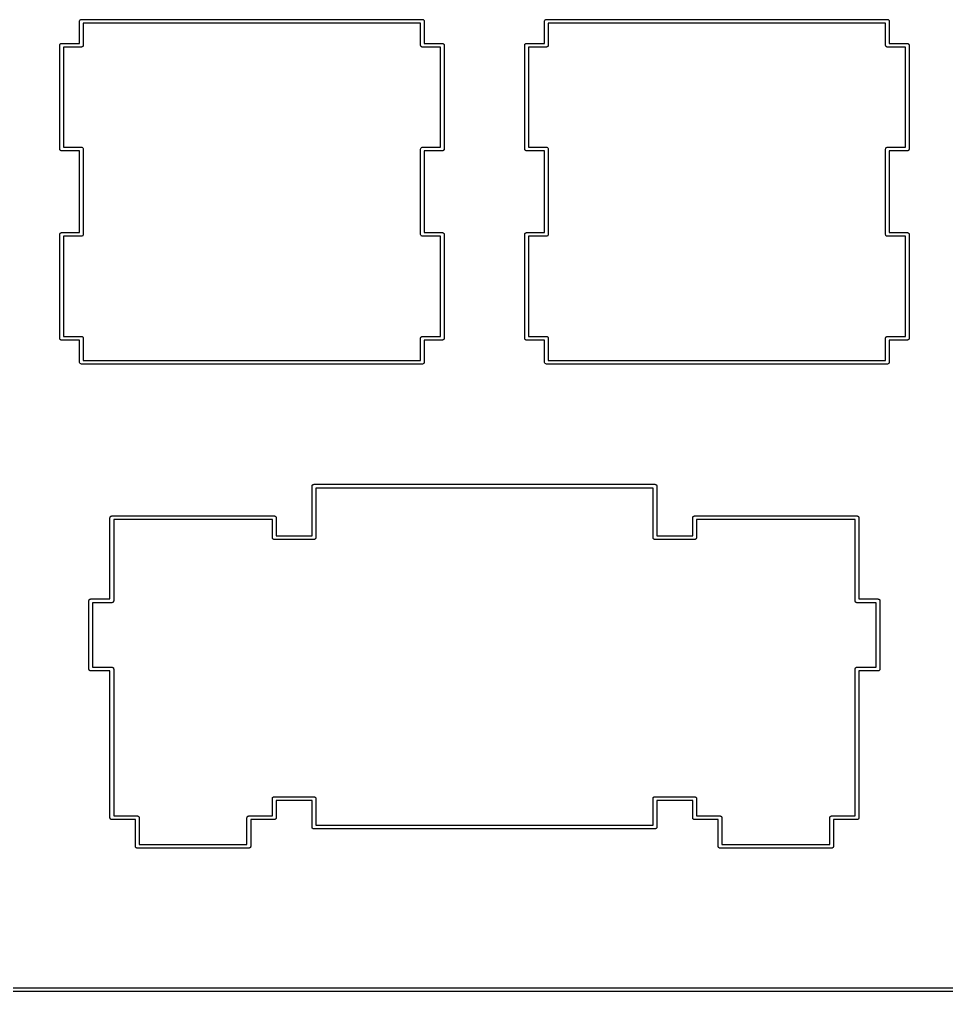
# Model space of a CAD drawing. Extents: x 12 to 286, y -147 to -61.
# Drawn here: x 144.26 to 182.24, y -147.07 to -107.24 of the extents above; entities that cross this region are included whole.
import ezdxf

# ---------------------------------------------------------------- set-up
doc = ezdxf.new("R2010")
doc.units = 0
doc.header["$MEASUREMENT"] = 0
doc.layers.add('BLACK', color=7, linetype='CONTINUOUS')

msp = doc.modelspace()

# ---------------------------------------------------------------- linework, layer by layer
at = {"layer": 'Black'}
for p, q in [((146.721, -107.302), (146.73, -107.277)), ((146.721, -107.328), (146.721, -107.302)), ((146.721, -108.22), (146.721, -107.328)), ((146.721, -107.328), (146.721, -107.328)), ((146.73, -107.277), (146.747, -107.257)), ((146.747, -107.257), (146.77, -107.243)), ((146.77, -107.243), (146.796, -107.239)), ((146.796, -107.239), (160.766, -107.239)), ((146.871, -107.391), (146.871, -108.295)), ((160.691, -107.391), (146.871, -107.391)), ((160.691, -108.295), (160.691, -107.391)), ((160.766, -107.239), (160.792, -107.243)), ((160.792, -107.243), (160.815, -107.257)), ((160.815, -107.257), (160.832, -107.277)), ((160.832, -107.277), (160.841, -107.302)), ((160.841, -107.302), (160.841, -107.328)), ((160.841, -107.328), (160.841, -107.328)), ((160.841, -107.328), (160.841, -108.22)), ((165.771, -107.302), (165.78, -107.277)), ((165.771, -107.328), (165.771, -107.302)), ((165.771, -108.22), (165.771, -107.328)), ((165.771, -107.328), (165.771, -107.328)), ((165.78, -107.277), (165.797, -107.257)), ((165.797, -107.257), (165.82, -107.243)), ((165.82, -107.243), (165.846, -107.239)), ((165.846, -107.239), (179.816, -107.239)), ((165.921, -107.391), (165.921, -108.295)), ((179.741, -107.391), (165.921, -107.391)), ((179.741, -108.295), (179.741, -107.391)), ((179.816, -107.239), (179.842, -107.243)), ((179.842, -107.243), (179.865, -107.257)), ((179.865, -107.257), (179.882, -107.277)), ((179.882, -107.277), (179.891, -107.302)), ((179.891, -107.302), (179.891, -107.328)), ((179.891, -107.328), (179.891, -107.328)), ((179.891, -107.328), (179.891, -108.22)), ((145.908, -108.295), (145.91, -108.289)), ((145.908, -112.55), (145.908, -108.295)), ((145.91, -108.282), (145.912, -108.276)), ((145.91, -108.289), (145.91, -108.282)), ((145.912, -108.276), (145.913, -108.27)), ((145.913, -108.27), (145.916, -108.264)), ((145.916, -108.264), (145.918, -108.258)), ((145.918, -108.258), (145.923, -108.253)), ((145.923, -108.253), (145.926, -108.247)), ((145.926, -108.247), (145.931, -108.243)), ((145.931, -108.243), (145.935, -108.238)), ((145.935, -108.238), (145.941, -108.235)), ((145.941, -108.235), (145.946, -108.23)), ((145.946, -108.23), (145.952, -108.228)), ((145.952, -108.228), (145.958, -108.225)), ((145.958, -108.225), (145.964, -108.224)), ((145.964, -108.224), (145.97, -108.222)), ((145.97, -108.222), (145.977, -108.222)), ((145.977, -108.222), (145.983, -108.22)), ((145.983, -108.22), (146.721, -108.22)), ((146.844, -108.353), (146.839, -108.356)), ((146.849, -108.348), (146.844, -108.353)), ((146.854, -108.344), (146.849, -108.348)), ((146.857, -108.338), (146.854, -108.344)), ((146.861, -108.333), (146.857, -108.338)), ((146.863, -108.327), (146.861, -108.333)), ((146.867, -108.321), (146.863, -108.327)), ((146.868, -108.315), (146.867, -108.321)), ((146.87, -108.308), (146.868, -108.315)), ((146.871, -108.295), (146.87, -108.302)), ((146.87, -108.302), (146.87, -108.308)), ((160.692, -108.302), (160.691, -108.295)), ((160.692, -108.308), (160.692, -108.302)), ((160.695, -108.315), (160.692, -108.308)), ((160.696, -108.321), (160.695, -108.315)), ((160.699, -108.327), (160.696, -108.321)), ((160.701, -108.333), (160.699, -108.327)), ((160.706, -108.338), (160.701, -108.333)), ((160.709, -108.344), (160.706, -108.338)), ((160.714, -108.348), (160.709, -108.344)), ((160.718, -108.353), (160.714, -108.348)), ((160.724, -108.356), (160.718, -108.353)), ((160.841, -108.22), (161.579, -108.22)), ((161.579, -108.22), (161.586, -108.222)), ((161.586, -108.222), (161.592, -108.222)), ((161.592, -108.222), (161.598, -108.224)), ((161.598, -108.224), (161.605, -108.225)), ((161.605, -108.225), (161.61, -108.228)), ((161.61, -108.228), (161.617, -108.23)), ((161.617, -108.23), (161.622, -108.235)), ((161.622, -108.235), (161.627, -108.238)), ((161.627, -108.238), (161.631, -108.243)), ((161.631, -108.243), (161.637, -108.247)), ((161.637, -108.247), (161.64, -108.253)), ((161.64, -108.253), (161.644, -108.258)), ((161.644, -108.258), (161.646, -108.264)), ((161.646, -108.264), (161.65, -108.27)), ((161.65, -108.27), (161.651, -108.276)), ((161.651, -108.276), (161.653, -108.282)), ((161.653, -108.282), (161.653, -108.289)), ((161.653, -108.289), (161.654, -108.295)), ((161.654, -108.295), (161.654, -112.55)), ((164.958, -108.295), (164.96, -108.289)), ((164.958, -112.55), (164.958, -108.295)), ((164.96, -108.282), (164.962, -108.276)), ((164.96, -108.289), (164.96, -108.282)), ((164.962, -108.276), (164.963, -108.27)), ((164.963, -108.27), (164.966, -108.264)), ((164.966, -108.264), (164.968, -108.258)), ((164.968, -108.258), (164.973, -108.253)), ((164.973, -108.253), (164.976, -108.247)), ((164.976, -108.247), (164.981, -108.243)), ((164.981, -108.243), (164.985, -108.238)), ((164.985, -108.238), (164.991, -108.235)), ((164.991, -108.235), (164.996, -108.23)), ((164.996, -108.23), (165.002, -108.228)), ((165.002, -108.228), (165.008, -108.225)), ((165.008, -108.225), (165.014, -108.224)), ((165.014, -108.224), (165.02, -108.222)), ((165.02, -108.222), (165.027, -108.222)), ((165.027, -108.222), (165.033, -108.22)), ((165.033, -108.22), (165.771, -108.22)), ((165.894, -108.353), (165.889, -108.356)), ((165.899, -108.348), (165.894, -108.353)), ((165.904, -108.344), (165.899, -108.348)), ((165.907, -108.338), (165.904, -108.344)), ((165.911, -108.333), (165.907, -108.338)), ((165.913, -108.327), (165.911, -108.333)), ((165.917, -108.321), (165.913, -108.327)), ((165.918, -108.315), (165.917, -108.321)), ((165.92, -108.308), (165.918, -108.315)), ((165.921, -108.295), (165.92, -108.302)), ((165.92, -108.302), (165.92, -108.308)), ((179.742, -108.302), (179.741, -108.295)), ((179.742, -108.308), (179.742, -108.302)), ((179.745, -108.315), (179.742, -108.308)), ((179.746, -108.321), (179.745, -108.315)), ((179.749, -108.327), (179.746, -108.321)), ((179.751, -108.333), (179.749, -108.327)), ((179.756, -108.338), (179.751, -108.333)), ((179.759, -108.344), (179.756, -108.338)), ((179.764, -108.348), (179.759, -108.344)), ((179.768, -108.353), (179.764, -108.348)), ((179.774, -108.356), (179.768, -108.353)), ((179.891, -108.22), (180.629, -108.22)), ((180.629, -108.22), (180.636, -108.222)), ((180.636, -108.222), (180.642, -108.222)), ((180.642, -108.222), (180.648, -108.224)), ((180.648, -108.224), (180.655, -108.225)), ((180.655, -108.225), (180.66, -108.228)), ((180.66, -108.228), (180.667, -108.23)), ((180.667, -108.23), (180.672, -108.235)), ((180.672, -108.235), (180.677, -108.238)), ((180.677, -108.238), (180.681, -108.243)), ((180.681, -108.243), (180.687, -108.247)), ((180.687, -108.247), (180.69, -108.253)), ((180.69, -108.253), (180.694, -108.258)), ((180.694, -108.258), (180.696, -108.264)), ((180.696, -108.264), (180.7, -108.27)), ((180.7, -108.27), (180.701, -108.276)), ((180.701, -108.276), (180.703, -108.282)), ((180.703, -108.282), (180.703, -108.289)), ((180.703, -108.289), (180.704, -108.295)), ((180.704, -108.295), (180.704, -112.55)), ((146.796, -108.37), (146.058, -108.37)), ((146.058, -108.37), (146.058, -112.475)), ((146.803, -108.369), (146.796, -108.37)), ((146.809, -108.369), (146.803, -108.369)), ((146.815, -108.367), (146.809, -108.369)), ((146.822, -108.366), (146.815, -108.367)), ((146.828, -108.363), (146.822, -108.366)), ((146.834, -108.36), (146.828, -108.363)), ((146.839, -108.356), (146.834, -108.36)), ((160.729, -108.36), (160.724, -108.356)), ((160.735, -108.363), (160.729, -108.36)), ((160.741, -108.366), (160.735, -108.363)), ((160.747, -108.367), (160.741, -108.366)), ((160.753, -108.369), (160.747, -108.367)), ((160.76, -108.369), (160.753, -108.369)), ((160.766, -108.37), (160.76, -108.369)), ((161.504, -108.37), (160.766, -108.37)), ((161.504, -112.475), (161.504, -108.37)), ((165.846, -108.37), (165.108, -108.37)), ((165.108, -108.37), (165.108, -112.475)), ((165.853, -108.369), (165.846, -108.37)), ((165.859, -108.369), (165.853, -108.369)), ((165.865, -108.367), (165.859, -108.369)), ((165.872, -108.366), (165.865, -108.367)), ((165.878, -108.363), (165.872, -108.366)), ((165.884, -108.36), (165.878, -108.363)), ((165.889, -108.356), (165.884, -108.36)), ((179.779, -108.36), (179.774, -108.356)), ((179.785, -108.363), (179.779, -108.36)), ((179.791, -108.366), (179.785, -108.363)), ((179.797, -108.367), (179.791, -108.366)), ((179.803, -108.369), (179.797, -108.367)), ((179.81, -108.369), (179.803, -108.369)), ((179.816, -108.37), (179.81, -108.369)), ((180.554, -108.37), (179.816, -108.37)), ((180.554, -112.475), (180.554, -108.37)), ((145.91, -112.556), (145.908, -112.55)), ((145.91, -112.563), (145.91, -112.556)), ((145.912, -112.569), (145.91, -112.563)), ((145.913, -112.576), (145.912, -112.569)), ((145.916, -112.581), (145.913, -112.576)), ((145.918, -112.587), (145.916, -112.581)), ((145.923, -112.592), (145.918, -112.587)), ((145.926, -112.598), (145.923, -112.592)), ((145.931, -112.602), (145.926, -112.598)), ((145.935, -112.607), (145.931, -112.602)), ((145.941, -112.611), (145.935, -112.607)), ((145.946, -112.615), (145.941, -112.611)), ((145.952, -112.617), (145.946, -112.615)), ((145.958, -112.62), (145.952, -112.617)), ((145.964, -112.622), (145.958, -112.62)), ((145.97, -112.624), (145.964, -112.622)), ((145.977, -112.624), (145.97, -112.624)), ((145.983, -112.625), (145.977, -112.624)), ((146.72, -112.625), (145.983, -112.625)), ((146.058, -112.475), (146.783, -112.475)), ((146.72, -115.975), (146.72, -112.625)), ((146.783, -112.475), (146.783, -112.475)), ((146.783, -112.475), (146.809, -112.475)), ((146.809, -112.475), (146.834, -112.484)), ((146.834, -112.484), (146.855, -112.501)), ((146.855, -112.501), (146.868, -112.524)), ((146.868, -112.524), (146.872, -112.55)), ((146.872, -112.55), (146.872, -116.05)), ((160.69, -112.55), (160.695, -112.524)), ((160.69, -116.05), (160.69, -112.55)), ((160.695, -112.524), (160.708, -112.501)), ((160.708, -112.501), (160.728, -112.484)), ((160.728, -112.484), (160.753, -112.475)), ((160.753, -112.475), (160.779, -112.475)), ((160.779, -112.475), (160.78, -112.475)), ((160.78, -112.475), (161.504, -112.475)), ((161.579, -112.625), (160.842, -112.625)), ((160.842, -112.625), (160.842, -115.975)), ((161.586, -112.624), (161.579, -112.625)), ((161.592, -112.624), (161.586, -112.624)), ((161.598, -112.622), (161.592, -112.624)), ((161.605, -112.62), (161.598, -112.622)), ((161.61, -112.617), (161.605, -112.62)), ((161.617, -112.615), (161.61, -112.617)), ((161.622, -112.611), (161.617, -112.615)), ((161.627, -112.607), (161.622, -112.611)), ((161.631, -112.602), (161.627, -112.607)), ((161.637, -112.598), (161.631, -112.602)), ((161.64, -112.592), (161.637, -112.598)), ((161.644, -112.587), (161.64, -112.592)), ((161.646, -112.581), (161.644, -112.587)), ((161.65, -112.576), (161.646, -112.581)), ((161.651, -112.569), (161.65, -112.576)), ((161.653, -112.563), (161.651, -112.569)), ((161.654, -112.55), (161.653, -112.556)), ((161.653, -112.556), (161.653, -112.563)), ((164.96, -112.556), (164.958, -112.55)), ((164.96, -112.563), (164.96, -112.556)), ((164.962, -112.569), (164.96, -112.563)), ((164.963, -112.576), (164.962, -112.569)), ((164.966, -112.581), (164.963, -112.576)), ((164.968, -112.587), (164.966, -112.581)), ((164.973, -112.592), (164.968, -112.587)), ((164.976, -112.598), (164.973, -112.592)), ((164.981, -112.602), (164.976, -112.598)), ((164.985, -112.607), (164.981, -112.602)), ((164.991, -112.611), (164.985, -112.607)), ((164.996, -112.615), (164.991, -112.611)), ((165.002, -112.617), (164.996, -112.615)), ((165.008, -112.62), (165.002, -112.617)), ((165.014, -112.622), (165.008, -112.62)), ((165.02, -112.624), (165.014, -112.622)), ((165.027, -112.624), (165.02, -112.624)), ((165.033, -112.625), (165.027, -112.624)), ((165.77, -112.625), (165.033, -112.625)), ((165.108, -112.475), (165.833, -112.475)), ((165.77, -115.975), (165.77, -112.625)), ((165.833, -112.475), (165.833, -112.475)), ((165.833, -112.475), (165.859, -112.475)), ((165.859, -112.475), (165.884, -112.484)), ((165.884, -112.484), (165.905, -112.501)), ((165.905, -112.501), (165.918, -112.524)), ((165.918, -112.524), (165.922, -112.55)), ((165.922, -112.55), (165.922, -116.05)), ((179.74, -112.55), (179.745, -112.524)), ((179.74, -116.05), (179.74, -112.55)), ((179.745, -112.524), (179.758, -112.501)), ((179.758, -112.501), (179.778, -112.484)), ((179.778, -112.484), (179.803, -112.475)), ((179.803, -112.475), (179.829, -112.475)), ((179.829, -112.475), (179.83, -112.475)), ((179.83, -112.475), (180.554, -112.475)), ((180.629, -112.625), (179.892, -112.625)), ((179.892, -112.625), (179.892, -115.975)), ((180.636, -112.624), (180.629, -112.625)), ((180.642, -112.624), (180.636, -112.624)), ((180.648, -112.622), (180.642, -112.624)), ((180.655, -112.62), (180.648, -112.622)), ((180.66, -112.617), (180.655, -112.62)), ((180.667, -112.615), (180.66, -112.617)), ((180.672, -112.611), (180.667, -112.615)), ((180.677, -112.607), (180.672, -112.611)), ((180.681, -112.602), (180.677, -112.607)), ((180.687, -112.598), (180.681, -112.602)), ((180.69, -112.592), (180.687, -112.598)), ((180.694, -112.587), (180.69, -112.592)), ((180.696, -112.581), (180.694, -112.587)), ((180.7, -112.576), (180.696, -112.581)), ((180.701, -112.569), (180.7, -112.576)), ((180.703, -112.563), (180.701, -112.569)), ((180.704, -112.55), (180.703, -112.556)), ((180.703, -112.556), (180.703, -112.563)), ((145.908, -116.05), (145.91, -116.044)), ((145.908, -120.305), (145.908, -116.05)), ((145.91, -116.037), (145.912, -116.031)), ((145.91, -116.044), (145.91, -116.037)), ((145.912, -116.031), (145.913, -116.024)), ((145.913, -116.024), (145.916, -116.019)), ((145.916, -116.019), (145.918, -116.013)), ((145.918, -116.013), (145.923, -116.008)), ((145.923, -116.008), (145.926, -116.002)), ((145.926, -116.002), (145.931, -115.998)), ((145.931, -115.998), (145.935, -115.993)), ((145.935, -115.993), (145.941, -115.989)), ((145.941, -115.989), (145.946, -115.985)), ((145.946, -115.985), (145.952, -115.983)), ((145.952, -115.983), (145.958, -115.98)), ((145.958, -115.98), (145.964, -115.978)), ((145.964, -115.978), (145.97, -115.976)), ((145.97, -115.976), (145.977, -115.976)), ((145.977, -115.976), (145.983, -115.975)), ((145.983, -115.975), (146.72, -115.975)), ((146.783, -116.125), (146.058, -116.125)), ((146.058, -116.125), (146.058, -120.23)), ((146.809, -116.125), (146.783, -116.125)), ((146.783, -116.125), (146.783, -116.125)), ((146.834, -116.116), (146.809, -116.125)), ((146.855, -116.099), (146.834, -116.116)), ((146.868, -116.076), (146.855, -116.099)), ((146.872, -116.05), (146.868, -116.076)), ((160.695, -116.076), (160.69, -116.05)), ((160.708, -116.099), (160.695, -116.076)), ((160.728, -116.116), (160.708, -116.099)), ((160.753, -116.125), (160.728, -116.116)), ((160.779, -116.125), (160.753, -116.125)), ((160.78, -116.125), (160.779, -116.125)), ((161.504, -116.125), (160.78, -116.125)), ((160.842, -115.975), (161.579, -115.975)), ((161.504, -120.23), (161.504, -116.125)), ((161.579, -115.975), (161.586, -115.976)), ((161.586, -115.976), (161.592, -115.976)), ((161.592, -115.976), (161.598, -115.978)), ((161.598, -115.978), (161.605, -115.98)), ((161.605, -115.98), (161.61, -115.983)), ((161.61, -115.983), (161.617, -115.985)), ((161.617, -115.985), (161.622, -115.989)), ((161.622, -115.989), (161.627, -115.993)), ((161.627, -115.993), (161.631, -115.998)), ((161.631, -115.998), (161.637, -116.002)), ((161.637, -116.002), (161.64, -116.008)), ((161.64, -116.008), (161.644, -116.013)), ((161.644, -116.013), (161.646, -116.019)), ((161.646, -116.019), (161.65, -116.024)), ((161.65, -116.024), (161.651, -116.031)), ((161.651, -116.031), (161.653, -116.037)), ((161.653, -116.037), (161.653, -116.044)), ((161.653, -116.044), (161.654, -116.05)), ((161.654, -116.05), (161.654, -120.305)), ((164.958, -116.05), (164.96, -116.044)), ((164.958, -120.305), (164.958, -116.05)), ((164.96, -116.037), (164.962, -116.031)), ((164.96, -116.044), (164.96, -116.037)), ((164.962, -116.031), (164.963, -116.024)), ((164.963, -116.024), (164.966, -116.019)), ((164.966, -116.019), (164.968, -116.013)), ((164.968, -116.013), (164.973, -116.008)), ((164.973, -116.008), (164.976, -116.002)), ((164.976, -116.002), (164.981, -115.998)), ((164.981, -115.998), (164.985, -115.993)), ((164.985, -115.993), (164.991, -115.989)), ((164.991, -115.989), (164.996, -115.985)), ((164.996, -115.985), (165.002, -115.983)), ((165.002, -115.983), (165.008, -115.98)), ((165.008, -115.98), (165.014, -115.978)), ((165.014, -115.978), (165.02, -115.976)), ((165.02, -115.976), (165.027, -115.976)), ((165.027, -115.976), (165.033, -115.975)), ((165.033, -115.975), (165.77, -115.975)), ((165.833, -116.125), (165.108, -116.125)), ((165.108, -116.125), (165.108, -120.23)), ((165.859, -116.125), (165.833, -116.125)), ((165.833, -116.125), (165.833, -116.125)), ((165.884, -116.116), (165.859, -116.125)), ((165.905, -116.099), (165.884, -116.116)), ((165.918, -116.076), (165.905, -116.099)), ((165.922, -116.05), (165.918, -116.076)), ((179.745, -116.076), (179.74, -116.05)), ((179.758, -116.099), (179.745, -116.076)), ((179.778, -116.116), (179.758, -116.099)), ((179.803, -116.125), (179.778, -116.116)), ((179.829, -116.125), (179.803, -116.125)), ((179.83, -116.125), (179.829, -116.125)), ((180.554, -116.125), (179.83, -116.125)), ((179.892, -115.975), (180.629, -115.975)), ((180.554, -120.23), (180.554, -116.125)), ((180.629, -115.975), (180.636, -115.976)), ((180.636, -115.976), (180.642, -115.976)), ((180.642, -115.976), (180.648, -115.978)), ((180.648, -115.978), (180.655, -115.98)), ((180.655, -115.98), (180.66, -115.983)), ((180.66, -115.983), (180.667, -115.985)), ((180.667, -115.985), (180.672, -115.989)), ((180.672, -115.989), (180.677, -115.993)), ((180.677, -115.993), (180.681, -115.998)), ((180.681, -115.998), (180.687, -116.002)), ((180.687, -116.002), (180.69, -116.008)), ((180.69, -116.008), (180.694, -116.013)), ((180.694, -116.013), (180.696, -116.019)), ((180.696, -116.019), (180.7, -116.024)), ((180.7, -116.024), (180.701, -116.031)), ((180.701, -116.031), (180.703, -116.037)), ((180.703, -116.037), (180.703, -116.044)), ((180.703, -116.044), (180.704, -116.05)), ((180.704, -116.05), (180.704, -120.305)), ((146.058, -120.23), (146.796, -120.23)), ((146.796, -120.23), (146.803, -120.231)), ((146.803, -120.231), (146.809, -120.231)), ((146.809, -120.231), (146.815, -120.233)), ((146.815, -120.233), (146.822, -120.234)), ((146.822, -120.234), (146.828, -120.237)), ((146.828, -120.237), (146.834, -120.24)), ((146.834, -120.24), (146.839, -120.244)), ((146.839, -120.244), (146.844, -120.247)), ((146.844, -120.247), (146.849, -120.252)), ((146.849, -120.252), (146.854, -120.256)), ((146.854, -120.256), (146.857, -120.262)), ((146.857, -120.262), (146.861, -120.267)), ((146.861, -120.267), (146.863, -120.273)), ((146.863, -120.273), (146.867, -120.279)), ((146.867, -120.279), (146.868, -120.285)), ((146.868, -120.285), (146.87, -120.292)), ((146.87, -120.292), (146.87, -120.298)), ((146.87, -120.298), (146.871, -120.305)), ((160.691, -120.305), (160.692, -120.298)), ((160.692, -120.292), (160.695, -120.285)), ((160.692, -120.298), (160.692, -120.292)), ((160.695, -120.285), (160.696, -120.279)), ((160.696, -120.279), (160.699, -120.273)), ((160.699, -120.273), (160.701, -120.267)), ((160.701, -120.267), (160.706, -120.262)), ((160.706, -120.262), (160.709, -120.256)), ((160.709, -120.256), (160.714, -120.252)), ((160.714, -120.252), (160.718, -120.247)), ((160.718, -120.247), (160.724, -120.244)), ((160.724, -120.244), (160.729, -120.24)), ((160.729, -120.24), (160.735, -120.237)), ((160.735, -120.237), (160.741, -120.234)), ((160.741, -120.234), (160.747, -120.233)), ((160.747, -120.233), (160.753, -120.231)), ((160.753, -120.231), (160.76, -120.231)), ((160.76, -120.231), (160.766, -120.23)), ((160.766, -120.23), (161.504, -120.23)), ((165.108, -120.23), (165.846, -120.23)), ((165.846, -120.23), (165.853, -120.231)), ((165.853, -120.231), (165.859, -120.231)), ((165.859, -120.231), (165.865, -120.233)), ((165.865, -120.233), (165.872, -120.234)), ((165.872, -120.234), (165.878, -120.237)), ((165.878, -120.237), (165.884, -120.24)), ((165.884, -120.24), (165.889, -120.244)), ((165.889, -120.244), (165.894, -120.247)), ((165.894, -120.247), (165.899, -120.252)), ((165.899, -120.252), (165.904, -120.256)), ((165.904, -120.256), (165.907, -120.262)), ((165.907, -120.262), (165.911, -120.267)), ((165.911, -120.267), (165.913, -120.273)), ((165.913, -120.273), (165.917, -120.279)), ((165.917, -120.279), (165.918, -120.285)), ((165.918, -120.285), (165.92, -120.292)), ((165.92, -120.292), (165.92, -120.298)), ((165.92, -120.298), (165.921, -120.305)), ((179.741, -120.305), (179.742, -120.298)), ((179.742, -120.292), (179.745, -120.285)), ((179.742, -120.298), (179.742, -120.292)), ((179.745, -120.285), (179.746, -120.279)), ((179.746, -120.279), (179.749, -120.273)), ((179.749, -120.273), (179.751, -120.267)), ((179.751, -120.267), (179.756, -120.262)), ((179.756, -120.262), (179.759, -120.256)), ((179.759, -120.256), (179.764, -120.252)), ((179.764, -120.252), (179.768, -120.247)), ((179.768, -120.247), (179.774, -120.244)), ((179.774, -120.244), (179.779, -120.24)), ((179.779, -120.24), (179.785, -120.237)), ((179.785, -120.237), (179.791, -120.234)), ((179.791, -120.234), (179.797, -120.233)), ((179.797, -120.233), (179.803, -120.231)), ((179.803, -120.231), (179.81, -120.231)), ((179.81, -120.231), (179.816, -120.23)), ((179.816, -120.23), (180.554, -120.23)), ((145.91, -120.311), (145.908, -120.305)), ((145.91, -120.318), (145.91, -120.311)), ((145.912, -120.324), (145.91, -120.318)), ((145.913, -120.33), (145.912, -120.324)), ((145.916, -120.336), (145.913, -120.33)), ((145.918, -120.342), (145.916, -120.336)), ((145.923, -120.347), (145.918, -120.342)), ((145.926, -120.353), (145.923, -120.347)), ((145.931, -120.357), (145.926, -120.353)), ((145.935, -120.362), (145.931, -120.357)), ((145.941, -120.365), (145.935, -120.362)), ((145.946, -120.37), (145.941, -120.365)), ((145.952, -120.372), (145.946, -120.37)), ((145.958, -120.375), (145.952, -120.372)), ((145.964, -120.376), (145.958, -120.375)), ((145.97, -120.378), (145.964, -120.376)), ((145.977, -120.378), (145.97, -120.378)), ((145.983, -120.38), (145.977, -120.378)), ((146.721, -120.38), (145.983, -120.38)), ((146.721, -121.272), (146.721, -120.38)), ((146.871, -120.305), (146.871, -121.209)), ((160.691, -121.209), (160.691, -120.305)), ((161.579, -120.38), (160.841, -120.38)), ((160.841, -120.38), (160.841, -121.272)), ((161.586, -120.378), (161.579, -120.38)), ((161.592, -120.378), (161.586, -120.378)), ((161.598, -120.376), (161.592, -120.378)), ((161.605, -120.375), (161.598, -120.376)), ((161.61, -120.372), (161.605, -120.375)), ((161.617, -120.37), (161.61, -120.372)), ((161.622, -120.365), (161.617, -120.37)), ((161.627, -120.362), (161.622, -120.365)), ((161.631, -120.357), (161.627, -120.362)), ((161.637, -120.353), (161.631, -120.357)), ((161.64, -120.347), (161.637, -120.353)), ((161.644, -120.342), (161.64, -120.347)), ((161.646, -120.336), (161.644, -120.342)), ((161.65, -120.33), (161.646, -120.336)), ((161.651, -120.324), (161.65, -120.33)), ((161.653, -120.318), (161.651, -120.324)), ((161.654, -120.305), (161.653, -120.311)), ((161.653, -120.311), (161.653, -120.318)), ((164.96, -120.311), (164.958, -120.305)), ((164.96, -120.318), (164.96, -120.311)), ((164.962, -120.324), (164.96, -120.318)), ((164.963, -120.33), (164.962, -120.324)), ((164.966, -120.336), (164.963, -120.33)), ((164.968, -120.342), (164.966, -120.336)), ((164.973, -120.347), (164.968, -120.342)), ((164.976, -120.353), (164.973, -120.347)), ((164.981, -120.357), (164.976, -120.353)), ((164.985, -120.362), (164.981, -120.357)), ((164.991, -120.365), (164.985, -120.362)), ((164.996, -120.37), (164.991, -120.365)), ((165.002, -120.372), (164.996, -120.37)), ((165.008, -120.375), (165.002, -120.372)), ((165.014, -120.376), (165.008, -120.375)), ((165.02, -120.378), (165.014, -120.376)), ((165.027, -120.378), (165.02, -120.378)), ((165.033, -120.38), (165.027, -120.378)), ((165.771, -120.38), (165.033, -120.38)), ((165.771, -121.272), (165.771, -120.38)), ((165.921, -120.305), (165.921, -121.209)), ((179.741, -121.209), (179.741, -120.305)), ((180.629, -120.38), (179.891, -120.38)), ((179.891, -120.38), (179.891, -121.272)), ((180.636, -120.378), (180.629, -120.38)), ((180.642, -120.378), (180.636, -120.378)), ((180.648, -120.376), (180.642, -120.378)), ((180.655, -120.375), (180.648, -120.376)), ((180.66, -120.372), (180.655, -120.375)), ((180.667, -120.37), (180.66, -120.372)), ((180.672, -120.365), (180.667, -120.37)), ((180.677, -120.362), (180.672, -120.365)), ((180.681, -120.357), (180.677, -120.362)), ((180.687, -120.353), (180.681, -120.357)), ((180.69, -120.347), (180.687, -120.353)), ((180.694, -120.342), (180.69, -120.347)), ((180.696, -120.336), (180.694, -120.342)), ((180.7, -120.33), (180.696, -120.336)), ((180.701, -120.324), (180.7, -120.33)), ((180.703, -120.318), (180.701, -120.324)), ((180.704, -120.305), (180.703, -120.311)), ((180.703, -120.311), (180.703, -120.318)), ((146.721, -121.298), (146.721, -121.272)), ((146.721, -121.272), (146.721, -121.272)), ((146.73, -121.323), (146.721, -121.298)), ((146.747, -121.343), (146.73, -121.323)), ((146.77, -121.357), (146.747, -121.343)), ((146.796, -121.361), (146.77, -121.357)), ((160.766, -121.361), (146.796, -121.361)), ((146.871, -121.209), (160.691, -121.209)), ((160.792, -121.357), (160.766, -121.361)), ((160.815, -121.343), (160.792, -121.357)), ((160.832, -121.323), (160.815, -121.343)), ((160.841, -121.298), (160.832, -121.323)), ((160.841, -121.272), (160.841, -121.272)), ((160.841, -121.272), (160.841, -121.298)), ((165.771, -121.298), (165.771, -121.272)), ((165.771, -121.272), (165.771, -121.272)), ((165.78, -121.323), (165.771, -121.298)), ((165.797, -121.343), (165.78, -121.323)), ((165.82, -121.357), (165.797, -121.343)), ((165.846, -121.361), (165.82, -121.357)), ((179.816, -121.361), (165.846, -121.361)), ((165.921, -121.209), (179.741, -121.209)), ((179.842, -121.357), (179.816, -121.361)), ((179.865, -121.343), (179.842, -121.357)), ((179.882, -121.323), (179.865, -121.343)), ((179.891, -121.298), (179.882, -121.323)), ((179.891, -121.272), (179.891, -121.272)), ((179.891, -121.272), (179.891, -121.298)), ((156.245, -126.365), (156.246, -126.358)), ((156.245, -128.397), (156.245, -126.365)), ((156.246, -126.352), (156.248, -126.346)), ((156.246, -126.358), (156.246, -126.352)), ((156.248, -126.346), (156.25, -126.339)), ((156.25, -126.339), (156.253, -126.333)), ((156.253, -126.333), (156.255, -126.327)), ((156.255, -126.327), (156.26, -126.322)), ((156.26, -126.322), (156.263, -126.316)), ((156.263, -126.316), (156.268, -126.312)), ((156.268, -126.312), (156.272, -126.307)), ((156.272, -126.307), (156.278, -126.303)), ((156.278, -126.303), (156.283, -126.299)), ((156.283, -126.299), (156.289, -126.297)), ((156.289, -126.297), (156.295, -126.293)), ((156.295, -126.293), (156.302, -126.292)), ((156.302, -126.292), (156.308, -126.29)), ((156.308, -126.29), (156.315, -126.29)), ((156.315, -126.29), (156.321, -126.289)), ((156.321, -126.289), (170.291, -126.289)), ((156.397, -126.441), (156.397, -128.473)), ((170.215, -126.441), (156.397, -126.441)), ((170.215, -128.473), (170.215, -126.441)), ((170.291, -126.289), (170.298, -126.29)), ((170.298, -126.29), (170.304, -126.29)), ((170.304, -126.29), (170.311, -126.292)), ((170.311, -126.292), (170.317, -126.293)), ((170.317, -126.293), (170.323, -126.297)), ((170.323, -126.297), (170.329, -126.299)), ((170.329, -126.299), (170.334, -126.303)), ((170.334, -126.303), (170.34, -126.307)), ((170.34, -126.307), (170.345, -126.312)), ((170.345, -126.312), (170.35, -126.316)), ((170.35, -126.316), (170.353, -126.322)), ((170.353, -126.322), (170.357, -126.327)), ((170.357, -126.327), (170.36, -126.333)), ((170.36, -126.333), (170.363, -126.339)), ((170.363, -126.339), (170.364, -126.346)), ((170.364, -126.346), (170.366, -126.352)), ((170.366, -126.352), (170.366, -126.358)), ((170.366, -126.358), (170.367, -126.365)), ((170.367, -126.365), (170.367, -128.397)), ((147.965, -127.66), (147.966, -127.654)), ((147.965, -130.988), (147.965, -127.66)), ((147.966, -127.647), (147.968, -127.641)), ((147.966, -127.654), (147.966, -127.647)), ((147.968, -127.641), (147.969, -127.634)), ((147.969, -127.634), (147.973, -127.629)), ((147.973, -127.629), (147.975, -127.622)), ((147.975, -127.622), (147.979, -127.617)), ((147.979, -127.617), (147.982, -127.611)), ((147.982, -127.611), (147.988, -127.607)), ((147.988, -127.607), (147.992, -127.602)), ((147.992, -127.602), (147.998, -127.599)), ((147.998, -127.599), (148.003, -127.594)), ((148.003, -127.594), (148.009, -127.592)), ((148.009, -127.592), (148.015, -127.589)), ((148.015, -127.589), (148.021, -127.588)), ((148.021, -127.588), (148.028, -127.585)), ((148.028, -127.585), (148.034, -127.585)), ((148.034, -127.585), (148.041, -127.584)), ((148.041, -127.584), (154.696, -127.584)), ((154.619, -127.737), (148.117, -127.737)), ((148.117, -127.737), (148.117, -131.064)), ((154.619, -128.473), (154.619, -127.737)), ((154.696, -127.584), (154.702, -127.585)), ((154.702, -127.585), (154.709, -127.585)), ((154.709, -127.585), (154.715, -127.588)), ((154.715, -127.588), (154.722, -127.589)), ((154.722, -127.589), (154.727, -127.592)), ((154.727, -127.592), (154.734, -127.594)), ((154.734, -127.594), (154.739, -127.599)), ((154.739, -127.599), (154.745, -127.602)), ((154.745, -127.602), (154.749, -127.607)), ((154.749, -127.607), (154.754, -127.611)), ((154.754, -127.611), (154.757, -127.617)), ((154.757, -127.617), (154.762, -127.622)), ((154.762, -127.622), (154.764, -127.629)), ((154.764, -127.629), (154.767, -127.634)), ((154.767, -127.634), (154.768, -127.641)), ((154.768, -127.641), (154.771, -127.647)), ((154.771, -127.647), (154.771, -127.654)), ((154.771, -127.654), (154.772, -127.66)), ((154.772, -127.66), (154.772, -128.397)), ((171.841, -127.66), (171.842, -127.654)), ((171.841, -128.397), (171.841, -127.66)), ((171.842, -127.647), (171.844, -127.641)), ((171.842, -127.654), (171.842, -127.647)), ((171.844, -127.641), (171.845, -127.634)), ((171.845, -127.634), (171.849, -127.629)), ((171.849, -127.629), (171.851, -127.622)), ((171.851, -127.622), (171.855, -127.617)), ((171.855, -127.617), (171.858, -127.611)), ((171.858, -127.611), (171.864, -127.607)), ((171.864, -127.607), (171.868, -127.602)), ((171.868, -127.602), (171.874, -127.599)), ((171.874, -127.599), (171.879, -127.594)), ((171.879, -127.594), (171.885, -127.592)), ((171.885, -127.592), (171.891, -127.589)), ((171.891, -127.589), (171.897, -127.588)), ((171.897, -127.588), (171.904, -127.585)), ((171.904, -127.585), (171.91, -127.585)), ((171.91, -127.585), (171.917, -127.584)), ((171.917, -127.584), (178.572, -127.584)), ((178.495, -127.737), (171.993, -127.737)), ((171.993, -127.737), (171.993, -128.473)), ((178.495, -131.064), (178.495, -127.737)), ((178.572, -127.584), (178.578, -127.585)), ((178.578, -127.585), (178.585, -127.585)), ((178.585, -127.585), (178.591, -127.588)), ((178.591, -127.588), (178.598, -127.589)), ((178.598, -127.589), (178.603, -127.592)), ((178.603, -127.592), (178.61, -127.594)), ((178.61, -127.594), (178.615, -127.599)), ((178.615, -127.599), (178.621, -127.602)), ((178.621, -127.602), (178.625, -127.607)), ((178.625, -127.607), (178.63, -127.611)), ((178.63, -127.611), (178.633, -127.617)), ((178.633, -127.617), (178.638, -127.622)), ((178.638, -127.622), (178.64, -127.629)), ((178.64, -127.629), (178.643, -127.634)), ((178.643, -127.634), (178.644, -127.641)), ((178.644, -127.641), (178.647, -127.647)), ((178.647, -127.647), (178.647, -127.654)), ((178.647, -127.654), (178.648, -127.66)), ((178.648, -127.66), (178.648, -130.988)), ((154.621, -128.48), (154.619, -128.473)), ((154.621, -128.486), (154.621, -128.48)), ((154.623, -128.493), (154.621, -128.486)), ((154.624, -128.499), (154.623, -128.493)), ((154.627, -128.505), (154.624, -128.499)), ((154.63, -128.511), (154.627, -128.505)), ((154.634, -128.516), (154.63, -128.511)), ((154.637, -128.522), (154.634, -128.516)), ((154.642, -128.526), (154.637, -128.522)), ((154.647, -128.532), (154.642, -128.526)), ((154.652, -128.535), (154.647, -128.532)), ((154.658, -128.539), (154.652, -128.535)), ((154.664, -128.541), (154.658, -128.539)), ((154.67, -128.545), (154.664, -128.541)), ((154.676, -128.546), (154.67, -128.545)), ((154.682, -128.548), (154.676, -128.546)), ((154.689, -128.548), (154.682, -128.548)), ((154.696, -128.549), (154.689, -128.548)), ((156.321, -128.549), (154.696, -128.549)), ((154.772, -128.397), (156.245, -128.397)), ((156.328, -128.548), (156.321, -128.549)), ((156.334, -128.548), (156.328, -128.548)), ((156.341, -128.546), (156.334, -128.548)), ((156.347, -128.545), (156.341, -128.546)), ((156.353, -128.541), (156.347, -128.545)), ((156.359, -128.539), (156.353, -128.541)), ((156.364, -128.535), (156.359, -128.539)), ((156.37, -128.532), (156.364, -128.535)), ((156.375, -128.526), (156.37, -128.532)), ((156.38, -128.522), (156.375, -128.526)), ((156.383, -128.516), (156.38, -128.522)), ((156.387, -128.511), (156.383, -128.516)), ((156.39, -128.505), (156.387, -128.511)), ((156.393, -128.499), (156.39, -128.505)), ((156.394, -128.493), (156.393, -128.499)), ((156.396, -128.486), (156.394, -128.493)), ((156.397, -128.473), (156.396, -128.48)), ((156.396, -128.48), (156.396, -128.486)), ((170.216, -128.48), (170.215, -128.473)), ((170.216, -128.486), (170.216, -128.48)), ((170.218, -128.493), (170.216, -128.486)), ((170.22, -128.499), (170.218, -128.493)), ((170.223, -128.505), (170.22, -128.499)), ((170.225, -128.511), (170.223, -128.505)), ((170.23, -128.516), (170.225, -128.511)), ((170.233, -128.522), (170.23, -128.516)), ((170.238, -128.526), (170.233, -128.522)), ((170.242, -128.532), (170.238, -128.526)), ((170.248, -128.535), (170.242, -128.532)), ((170.253, -128.539), (170.248, -128.535)), ((170.259, -128.541), (170.253, -128.539)), ((170.265, -128.545), (170.259, -128.541)), ((170.272, -128.546), (170.265, -128.545)), ((170.278, -128.548), (170.272, -128.546)), ((170.285, -128.548), (170.278, -128.548)), ((170.291, -128.549), (170.285, -128.548)), ((171.917, -128.549), (170.291, -128.549)), ((170.367, -128.397), (171.841, -128.397)), ((171.923, -128.548), (171.917, -128.549)), ((171.93, -128.548), (171.923, -128.548)), ((171.936, -128.546), (171.93, -128.548)), ((171.943, -128.545), (171.936, -128.546)), ((171.949, -128.541), (171.943, -128.545)), ((171.955, -128.539), (171.949, -128.541)), ((171.96, -128.535), (171.955, -128.539)), ((171.966, -128.532), (171.96, -128.535)), ((171.97, -128.526), (171.966, -128.532)), ((171.975, -128.522), (171.97, -128.526)), ((171.979, -128.516), (171.975, -128.522)), ((171.983, -128.511), (171.979, -128.516)), ((171.985, -128.505), (171.983, -128.511)), ((171.988, -128.499), (171.985, -128.505)), ((171.99, -128.493), (171.988, -128.499)), ((171.992, -128.486), (171.99, -128.493)), ((171.993, -128.473), (171.992, -128.48)), ((171.992, -128.48), (171.992, -128.486)), ((147.101, -131.064), (147.102, -131.057)), ((147.102, -131.051), (147.104, -131.045)), ((147.102, -131.057), (147.102, -131.051)), ((147.104, -131.045), (147.106, -131.038)), ((147.106, -131.038), (147.109, -131.032)), ((147.109, -131.032), (147.111, -131.026)), ((147.111, -131.026), (147.116, -131.021)), ((147.116, -131.021), (147.119, -131.015)), ((147.119, -131.015), (147.124, -131.011)), ((147.124, -131.011), (147.128, -131.006)), ((147.128, -131.006), (147.134, -131.002)), ((147.134, -131.002), (147.139, -130.998)), ((147.139, -130.998), (147.145, -130.996)), ((147.145, -130.996), (147.151, -130.992)), ((147.151, -130.992), (147.158, -130.991)), ((147.158, -130.991), (147.164, -130.989)), ((147.164, -130.989), (147.171, -130.989)), ((147.171, -130.989), (147.177, -130.988)), ((147.177, -130.988), (147.965, -130.988)), ((178.648, -130.988), (179.435, -130.988)), ((179.435, -130.988), (179.442, -130.989)), ((179.442, -130.989), (179.448, -130.989)), ((179.448, -130.989), (179.455, -130.991)), ((179.455, -130.991), (179.461, -130.992)), ((179.461, -130.992), (179.467, -130.996)), ((179.467, -130.996), (179.473, -130.998)), ((179.473, -130.998), (179.478, -131.002)), ((179.478, -131.002), (179.484, -131.006)), ((179.484, -131.006), (179.489, -131.011)), ((179.489, -131.011), (179.494, -131.015)), ((179.494, -131.015), (179.497, -131.021)), ((179.497, -131.021), (179.501, -131.026)), ((179.501, -131.026), (179.504, -131.032)), ((179.504, -131.032), (179.507, -131.038)), ((179.507, -131.038), (179.508, -131.045)), ((179.508, -131.045), (179.51, -131.051)), ((179.51, -131.051), (179.51, -131.057)), ((179.51, -131.057), (179.511, -131.064)), ((147.101, -133.858), (147.101, -131.064)), ((148.041, -131.14), (147.253, -131.14)), ((147.253, -131.14), (147.253, -133.782)), ((148.047, -131.139), (148.041, -131.14)), ((148.054, -131.139), (148.047, -131.139)), ((148.06, -131.137), (148.054, -131.139)), ((148.067, -131.136), (148.06, -131.137)), ((148.073, -131.132), (148.067, -131.136)), ((148.079, -131.13), (148.073, -131.132)), ((148.084, -131.126), (148.079, -131.13)), ((148.09, -131.122), (148.084, -131.126)), ((148.094, -131.117), (148.09, -131.122)), ((148.099, -131.113), (148.094, -131.117)), ((148.103, -131.107), (148.099, -131.113)), ((148.107, -131.102), (148.103, -131.107)), ((148.109, -131.096), (148.107, -131.102)), ((148.112, -131.09), (148.109, -131.096)), ((148.114, -131.083), (148.112, -131.09)), ((148.116, -131.077), (148.114, -131.083)), ((148.117, -131.064), (148.116, -131.071)), ((148.116, -131.071), (148.116, -131.077)), ((178.497, -131.071), (178.495, -131.064)), ((178.497, -131.077), (178.497, -131.071)), ((178.499, -131.083), (178.497, -131.077)), ((178.5, -131.09), (178.499, -131.083)), ((178.503, -131.096), (178.5, -131.09)), ((178.506, -131.102), (178.503, -131.096)), ((178.51, -131.107), (178.506, -131.102)), ((178.513, -131.113), (178.51, -131.107)), ((178.518, -131.117), (178.513, -131.113)), ((178.523, -131.122), (178.518, -131.117)), ((178.528, -131.126), (178.523, -131.122)), ((178.534, -131.13), (178.528, -131.126)), ((178.54, -131.132), (178.534, -131.13)), ((178.546, -131.136), (178.54, -131.132)), ((178.552, -131.137), (178.546, -131.136)), ((178.558, -131.139), (178.552, -131.137)), ((178.565, -131.139), (178.558, -131.139)), ((178.572, -131.14), (178.565, -131.139)), ((179.359, -131.14), (178.572, -131.14)), ((179.359, -133.782), (179.359, -131.14)), ((179.511, -131.064), (179.511, -133.858)), ((147.253, -133.782), (148.041, -133.782)), ((148.041, -133.782), (148.047, -133.783)), ((148.047, -133.783), (148.054, -133.783)), ((148.054, -133.783), (148.06, -133.785)), ((148.06, -133.785), (148.067, -133.786)), ((148.067, -133.786), (148.073, -133.79)), ((148.073, -133.79), (148.079, -133.792)), ((148.079, -133.792), (148.084, -133.796)), ((148.084, -133.796), (148.09, -133.8)), ((148.09, -133.8), (148.094, -133.805)), ((148.094, -133.805), (148.099, -133.809)), ((148.099, -133.809), (148.103, -133.815)), ((148.103, -133.815), (148.107, -133.82)), ((148.107, -133.82), (148.109, -133.826)), ((148.109, -133.826), (148.112, -133.832)), ((148.112, -133.832), (148.114, -133.839)), ((148.114, -133.839), (148.116, -133.845)), ((148.116, -133.845), (148.116, -133.851)), ((178.497, -133.845), (178.499, -133.839)), ((178.497, -133.851), (178.497, -133.845)), ((178.499, -133.839), (178.5, -133.832)), ((178.5, -133.832), (178.503, -133.826)), ((178.503, -133.826), (178.506, -133.82)), ((178.506, -133.82), (178.51, -133.815)), ((178.51, -133.815), (178.513, -133.809)), ((178.513, -133.809), (178.518, -133.805)), ((178.518, -133.805), (178.523, -133.8)), ((178.523, -133.8), (178.528, -133.796)), ((178.528, -133.796), (178.534, -133.792)), ((178.534, -133.792), (178.54, -133.79)), ((178.54, -133.79), (178.546, -133.786)), ((178.546, -133.786), (178.552, -133.785)), ((178.552, -133.785), (178.558, -133.783)), ((178.558, -133.783), (178.565, -133.783)), ((178.565, -133.783), (178.572, -133.782)), ((178.572, -133.782), (179.359, -133.782)), ((147.102, -133.865), (147.101, -133.858)), ((147.102, -133.871), (147.102, -133.865)), ((147.104, -133.877), (147.102, -133.871)), ((147.106, -133.884), (147.104, -133.877)), ((147.109, -133.89), (147.106, -133.884)), ((147.111, -133.896), (147.109, -133.89)), ((147.116, -133.901), (147.111, -133.896)), ((147.119, -133.907), (147.116, -133.901)), ((147.124, -133.911), (147.119, -133.907)), ((147.128, -133.916), (147.124, -133.911)), ((147.134, -133.92), (147.128, -133.916)), ((147.139, -133.924), (147.134, -133.92)), ((147.145, -133.926), (147.139, -133.924)), ((147.151, -133.93), (147.145, -133.926)), ((147.158, -133.931), (147.151, -133.93)), ((147.164, -133.933), (147.158, -133.931)), ((147.171, -133.933), (147.164, -133.933)), ((147.177, -133.934), (147.171, -133.933)), ((147.965, -133.934), (147.177, -133.934)), ((147.965, -139.954), (147.965, -133.934)), ((148.116, -133.851), (148.117, -133.858)), ((148.117, -133.858), (148.117, -139.878)), ((178.495, -133.858), (178.497, -133.851)), ((178.495, -139.878), (178.495, -133.858)), ((179.435, -133.934), (178.648, -133.934)), ((178.648, -133.934), (178.648, -139.954)), ((179.442, -133.933), (179.435, -133.934)), ((179.448, -133.933), (179.442, -133.933)), ((179.455, -133.931), (179.448, -133.933)), ((179.461, -133.93), (179.455, -133.931)), ((179.467, -133.926), (179.461, -133.93)), ((179.473, -133.924), (179.467, -133.926)), ((179.478, -133.92), (179.473, -133.924)), ((179.484, -133.916), (179.478, -133.92)), ((179.489, -133.911), (179.484, -133.916)), ((179.494, -133.907), (179.489, -133.911)), ((179.497, -133.901), (179.494, -133.907)), ((179.501, -133.896), (179.497, -133.901)), ((179.504, -133.89), (179.501, -133.896)), ((179.507, -133.884), (179.504, -133.89)), ((179.508, -133.877), (179.507, -133.884)), ((179.51, -133.871), (179.508, -133.877)), ((179.511, -133.858), (179.51, -133.865)), ((179.51, -133.865), (179.51, -133.871)), ((154.619, -139.167), (154.621, -139.16)), ((154.619, -139.878), (154.619, -139.167)), ((154.621, -139.153), (154.623, -139.147)), ((154.621, -139.16), (154.621, -139.153)), ((154.623, -139.147), (154.624, -139.141)), ((154.624, -139.141), (154.627, -139.135)), ((154.627, -139.135), (154.63, -139.129)), ((154.63, -139.129), (154.634, -139.123)), ((154.634, -139.123), (154.637, -139.118)), ((154.637, -139.118), (154.642, -139.113)), ((154.642, -139.113), (154.647, -139.108)), ((154.647, -139.108), (154.652, -139.105)), ((154.652, -139.105), (154.658, -139.101)), ((154.658, -139.101), (154.664, -139.098)), ((154.664, -139.098), (154.67, -139.095)), ((154.67, -139.095), (154.676, -139.094)), ((154.676, -139.094), (154.682, -139.092)), ((154.682, -139.092), (154.689, -139.092)), ((154.689, -139.092), (154.696, -139.09)), ((154.696, -139.09), (156.321, -139.09)), ((156.245, -139.243), (154.772, -139.243)), ((154.772, -139.243), (154.772, -139.954)), ((156.245, -140.335), (156.245, -139.243)), ((156.321, -139.09), (156.328, -139.092)), ((156.328, -139.092), (156.334, -139.092)), ((156.334, -139.092), (156.341, -139.094)), ((156.341, -139.094), (156.347, -139.095)), ((156.347, -139.095), (156.353, -139.098)), ((156.353, -139.098), (156.359, -139.101)), ((156.359, -139.101), (156.364, -139.105)), ((156.364, -139.105), (156.37, -139.108)), ((156.37, -139.108), (156.375, -139.113)), ((156.375, -139.113), (156.38, -139.118)), ((156.38, -139.118), (156.383, -139.123)), ((156.383, -139.123), (156.387, -139.129)), ((156.387, -139.129), (156.39, -139.135)), ((156.39, -139.135), (156.393, -139.141)), ((156.393, -139.141), (156.394, -139.147)), ((156.394, -139.147), (156.396, -139.153)), ((156.396, -139.153), (156.396, -139.16)), ((156.396, -139.16), (156.397, -139.167)), ((156.397, -139.167), (156.397, -140.259)), ((170.215, -139.167), (170.216, -139.16)), ((170.215, -140.259), (170.215, -139.167)), ((170.216, -139.153), (170.218, -139.147)), ((170.216, -139.16), (170.216, -139.153)), ((170.218, -139.147), (170.22, -139.141)), ((170.22, -139.141), (170.223, -139.135)), ((170.223, -139.135), (170.225, -139.129)), ((170.225, -139.129), (170.23, -139.123)), ((170.23, -139.123), (170.233, -139.118)), ((170.233, -139.118), (170.238, -139.113)), ((170.238, -139.113), (170.242, -139.108)), ((170.242, -139.108), (170.248, -139.105)), ((170.248, -139.105), (170.253, -139.101)), ((170.253, -139.101), (170.259, -139.098)), ((170.259, -139.098), (170.265, -139.095)), ((170.265, -139.095), (170.272, -139.094)), ((170.272, -139.094), (170.278, -139.092)), ((170.278, -139.092), (170.285, -139.092)), ((170.285, -139.092), (170.291, -139.09)), ((170.291, -139.09), (171.917, -139.09)), ((171.841, -139.243), (170.367, -139.243)), ((170.367, -139.243), (170.367, -140.335)), ((171.841, -139.954), (171.841, -139.243)), ((171.917, -139.09), (171.923, -139.092)), ((171.923, -139.092), (171.93, -139.092)), ((171.93, -139.092), (171.936, -139.094)), ((171.936, -139.094), (171.943, -139.095)), ((171.943, -139.095), (171.949, -139.098)), ((171.949, -139.098), (171.955, -139.101)), ((171.955, -139.101), (171.96, -139.105)), ((171.96, -139.105), (171.966, -139.108)), ((171.966, -139.108), (171.97, -139.113)), ((171.97, -139.113), (171.975, -139.118)), ((171.975, -139.118), (171.979, -139.123)), ((171.979, -139.123), (171.983, -139.129)), ((171.983, -139.129), (171.985, -139.135)), ((171.985, -139.135), (171.988, -139.141)), ((171.988, -139.141), (171.99, -139.147)), ((171.99, -139.147), (171.992, -139.153)), ((171.992, -139.153), (171.992, -139.16)), ((171.992, -139.16), (171.993, -139.167)), ((171.993, -139.167), (171.993, -139.878)), ((147.966, -139.961), (147.965, -139.954)), ((147.966, -139.967), (147.966, -139.961)), ((147.968, -139.973), (147.966, -139.967)), ((147.969, -139.98), (147.968, -139.973)), ((147.973, -139.986), (147.969, -139.98)), ((147.975, -139.992), (147.973, -139.986)), ((147.979, -139.997), (147.975, -139.992)), ((147.982, -140.003), (147.979, -139.997)), ((147.988, -140.007), (147.982, -140.003)), ((147.992, -140.012), (147.988, -140.007)), ((147.998, -140.016), (147.992, -140.012)), ((148.003, -140.02), (147.998, -140.016)), ((148.009, -140.022), (148.003, -140.02)), ((148.015, -140.026), (148.009, -140.022)), ((148.021, -140.027), (148.015, -140.026)), ((148.028, -140.029), (148.021, -140.027)), ((148.034, -140.029), (148.028, -140.029)), ((148.041, -140.03), (148.034, -140.029)), ((149.006, -140.03), (148.041, -140.03)), ((148.117, -139.878), (149.082, -139.878)), ((149.006, -141.122), (149.006, -140.03)), ((149.082, -139.878), (149.089, -139.879)), ((149.089, -139.879), (149.095, -139.879)), ((149.095, -139.879), (149.102, -139.881)), ((149.102, -139.881), (149.108, -139.882)), ((149.108, -139.882), (149.114, -139.886)), ((149.114, -139.886), (149.12, -139.888)), ((149.12, -139.888), (149.125, -139.892)), ((149.125, -139.892), (149.131, -139.896)), ((149.131, -139.896), (149.136, -139.901)), ((149.136, -139.901), (149.141, -139.905)), ((149.141, -139.905), (149.144, -139.911)), ((149.144, -139.911), (149.148, -139.916)), ((149.148, -139.916), (149.151, -139.922)), ((149.151, -139.922), (149.154, -139.928)), ((149.154, -139.928), (149.155, -139.935)), ((149.155, -139.935), (149.157, -139.941)), ((149.157, -139.941), (149.157, -139.947)), ((149.157, -139.947), (149.158, -139.954)), ((149.158, -139.954), (149.158, -141.046)), ((153.578, -139.954), (153.579, -139.947)), ((153.578, -141.046), (153.578, -139.954)), ((153.579, -139.941), (153.581, -139.935)), ((153.579, -139.947), (153.579, -139.941)), ((153.581, -139.935), (153.583, -139.928)), ((153.583, -139.928), (153.586, -139.922)), ((153.586, -139.922), (153.588, -139.916)), ((153.588, -139.916), (153.593, -139.911)), ((153.593, -139.911), (153.596, -139.905)), ((153.596, -139.905), (153.601, -139.901)), ((153.601, -139.901), (153.605, -139.896)), ((153.605, -139.896), (153.611, -139.892)), ((153.611, -139.892), (153.616, -139.888)), ((153.616, -139.888), (153.622, -139.886)), ((153.622, -139.886), (153.628, -139.882)), ((153.628, -139.882), (153.635, -139.881)), ((153.635, -139.881), (153.641, -139.879)), ((153.641, -139.879), (153.648, -139.879)), ((153.648, -139.879), (153.654, -139.878)), ((153.654, -139.878), (154.619, -139.878)), ((154.696, -140.03), (153.73, -140.03)), ((153.73, -140.03), (153.73, -141.122)), ((154.702, -140.029), (154.696, -140.03)), ((154.709, -140.029), (154.702, -140.029)), ((154.715, -140.027), (154.709, -140.029)), ((154.722, -140.026), (154.715, -140.027)), ((154.727, -140.022), (154.722, -140.026)), ((154.734, -140.02), (154.727, -140.022)), ((154.739, -140.016), (154.734, -140.02)), ((154.745, -140.012), (154.739, -140.016)), ((154.749, -140.007), (154.745, -140.012)), ((154.754, -140.003), (154.749, -140.007)), ((154.757, -139.997), (154.754, -140.003)), ((154.762, -139.992), (154.757, -139.997)), ((154.764, -139.986), (154.762, -139.992)), ((154.767, -139.98), (154.764, -139.986)), ((154.768, -139.973), (154.767, -139.98)), ((154.771, -139.967), (154.768, -139.973)), ((154.772, -139.954), (154.771, -139.961)), ((154.771, -139.961), (154.771, -139.967)), ((171.842, -139.961), (171.841, -139.954)), ((171.842, -139.967), (171.842, -139.961)), ((171.844, -139.973), (171.842, -139.967)), ((171.845, -139.98), (171.844, -139.973)), ((171.849, -139.986), (171.845, -139.98)), ((171.851, -139.992), (171.849, -139.986)), ((171.855, -139.997), (171.851, -139.992)), ((171.858, -140.003), (171.855, -139.997)), ((171.864, -140.007), (171.858, -140.003)), ((171.868, -140.012), (171.864, -140.007)), ((171.874, -140.016), (171.868, -140.012)), ((171.879, -140.02), (171.874, -140.016)), ((171.885, -140.022), (171.879, -140.02)), ((171.891, -140.026), (171.885, -140.022)), ((171.897, -140.027), (171.891, -140.026)), ((171.904, -140.029), (171.897, -140.027)), ((171.91, -140.029), (171.904, -140.029)), ((171.917, -140.03), (171.91, -140.029)), ((172.882, -140.03), (171.917, -140.03)), ((171.993, -139.878), (172.958, -139.878)), ((172.882, -141.122), (172.882, -140.03)), ((172.958, -139.878), (172.965, -139.879)), ((172.965, -139.879), (172.971, -139.879)), ((172.971, -139.879), (172.978, -139.881)), ((172.978, -139.881), (172.984, -139.882)), ((172.984, -139.882), (172.99, -139.886)), ((172.99, -139.886), (172.996, -139.888)), ((172.996, -139.888), (173.001, -139.892)), ((173.001, -139.892), (173.007, -139.896)), ((173.007, -139.896), (173.012, -139.901)), ((173.012, -139.901), (173.017, -139.905)), ((173.017, -139.905), (173.02, -139.911)), ((173.02, -139.911), (173.024, -139.916)), ((173.024, -139.916), (173.027, -139.922)), ((173.027, -139.922), (173.03, -139.928)), ((173.03, -139.928), (173.031, -139.935)), ((173.031, -139.935), (173.033, -139.941)), ((173.033, -139.941), (173.033, -139.947)), ((173.033, -139.947), (173.034, -139.954)), ((173.034, -139.954), (173.034, -141.046)), ((177.454, -139.954), (177.455, -139.947)), ((177.454, -141.046), (177.454, -139.954)), ((177.455, -139.941), (177.457, -139.935)), ((177.455, -139.947), (177.455, -139.941)), ((177.457, -139.935), (177.459, -139.928)), ((177.459, -139.928), (177.462, -139.922)), ((177.462, -139.922), (177.464, -139.916)), ((177.464, -139.916), (177.469, -139.911)), ((177.469, -139.911), (177.472, -139.905)), ((177.472, -139.905), (177.477, -139.901)), ((177.477, -139.901), (177.481, -139.896)), ((177.481, -139.896), (177.487, -139.892)), ((177.487, -139.892), (177.492, -139.888)), ((177.492, -139.888), (177.498, -139.886)), ((177.498, -139.886), (177.504, -139.882)), ((177.504, -139.882), (177.511, -139.881)), ((177.511, -139.881), (177.517, -139.879)), ((177.517, -139.879), (177.524, -139.879)), ((177.524, -139.879), (177.53, -139.878)), ((177.53, -139.878), (178.495, -139.878)), ((178.572, -140.03), (177.606, -140.03)), ((177.606, -140.03), (177.606, -141.122)), ((178.578, -140.029), (178.572, -140.03)), ((178.585, -140.029), (178.578, -140.029)), ((178.591, -140.027), (178.585, -140.029)), ((178.598, -140.026), (178.591, -140.027)), ((178.603, -140.022), (178.598, -140.026)), ((178.61, -140.02), (178.603, -140.022)), ((178.615, -140.016), (178.61, -140.02)), ((178.621, -140.012), (178.615, -140.016)), ((178.625, -140.007), (178.621, -140.012)), ((178.63, -140.003), (178.625, -140.007)), ((178.633, -139.997), (178.63, -140.003)), ((178.638, -139.992), (178.633, -139.997)), ((178.64, -139.986), (178.638, -139.992)), ((178.643, -139.98), (178.64, -139.986)), ((178.644, -139.973), (178.643, -139.98)), ((178.647, -139.967), (178.644, -139.973)), ((178.648, -139.954), (178.647, -139.961)), ((178.647, -139.961), (178.647, -139.967)), ((156.246, -140.342), (156.245, -140.335)), ((156.246, -140.348), (156.246, -140.342)), ((156.248, -140.354), (156.246, -140.348)), ((156.25, -140.361), (156.248, -140.354)), ((156.253, -140.367), (156.25, -140.361)), ((156.255, -140.373), (156.253, -140.367)), ((156.26, -140.378), (156.255, -140.373)), ((156.263, -140.384), (156.26, -140.378)), ((156.268, -140.388), (156.263, -140.384)), ((156.272, -140.393), (156.268, -140.388)), ((156.278, -140.397), (156.272, -140.393)), ((156.283, -140.401), (156.278, -140.397)), ((156.289, -140.403), (156.283, -140.401)), ((156.295, -140.407), (156.289, -140.403)), ((156.302, -140.408), (156.295, -140.407)), ((156.308, -140.41), (156.302, -140.408)), ((156.315, -140.41), (156.308, -140.41)), ((156.321, -140.411), (156.315, -140.41)), ((170.291, -140.411), (156.321, -140.411)), ((156.397, -140.259), (170.215, -140.259)), ((170.298, -140.41), (170.291, -140.411)), ((170.304, -140.41), (170.298, -140.41)), ((170.311, -140.408), (170.304, -140.41)), ((170.317, -140.407), (170.311, -140.408)), ((170.323, -140.403), (170.317, -140.407)), ((170.329, -140.401), (170.323, -140.403)), ((170.334, -140.397), (170.329, -140.401)), ((170.34, -140.393), (170.334, -140.397)), ((170.345, -140.388), (170.34, -140.393)), ((170.35, -140.384), (170.345, -140.388)), ((170.353, -140.378), (170.35, -140.384)), ((170.357, -140.373), (170.353, -140.378)), ((170.36, -140.367), (170.357, -140.373)), ((170.363, -140.361), (170.36, -140.367)), ((170.364, -140.354), (170.363, -140.361)), ((170.366, -140.348), (170.364, -140.354)), ((170.367, -140.335), (170.366, -140.342)), ((170.366, -140.342), (170.366, -140.348)), ((149.007, -141.129), (149.006, -141.122)), ((149.007, -141.136), (149.007, -141.129)), ((149.009, -141.142), (149.007, -141.136)), ((149.011, -141.148), (149.009, -141.142)), ((149.014, -141.154), (149.011, -141.148)), ((149.016, -141.16), (149.014, -141.154)), ((149.021, -141.166), (149.016, -141.16)), ((149.024, -141.171), (149.021, -141.166)), ((149.029, -141.176), (149.024, -141.171)), ((149.033, -141.181), (149.029, -141.176)), ((149.039, -141.184), (149.033, -141.181)), ((149.044, -141.188), (149.039, -141.184)), ((149.05, -141.191), (149.044, -141.188)), ((149.056, -141.194), (149.05, -141.191)), ((149.063, -141.195), (149.056, -141.194)), ((149.069, -141.197), (149.063, -141.195)), ((149.076, -141.197), (149.069, -141.197)), ((149.082, -141.199), (149.076, -141.197)), ((153.654, -141.199), (149.082, -141.199)), ((149.158, -141.046), (153.578, -141.046)), ((153.661, -141.197), (153.654, -141.199)), ((153.667, -141.197), (153.661, -141.197)), ((153.674, -141.195), (153.667, -141.197)), ((153.68, -141.194), (153.674, -141.195)), ((153.686, -141.191), (153.68, -141.194)), ((153.692, -141.188), (153.686, -141.191)), ((153.697, -141.184), (153.692, -141.188)), ((153.703, -141.181), (153.697, -141.184)), ((153.708, -141.176), (153.703, -141.181)), ((153.713, -141.171), (153.708, -141.176)), ((153.716, -141.166), (153.713, -141.171)), ((153.72, -141.16), (153.716, -141.166)), ((153.723, -141.154), (153.72, -141.16)), ((153.726, -141.148), (153.723, -141.154)), ((153.727, -141.142), (153.726, -141.148)), ((153.729, -141.136), (153.727, -141.142)), ((153.73, -141.122), (153.729, -141.129)), ((153.729, -141.129), (153.729, -141.136)), ((172.883, -141.129), (172.882, -141.122)), ((172.883, -141.136), (172.883, -141.129)), ((172.885, -141.142), (172.883, -141.136)), ((172.887, -141.148), (172.885, -141.142)), ((172.89, -141.154), (172.887, -141.148)), ((172.892, -141.16), (172.89, -141.154)), ((172.897, -141.166), (172.892, -141.16)), ((172.9, -141.171), (172.897, -141.166)), ((172.905, -141.176), (172.9, -141.171)), ((172.909, -141.181), (172.905, -141.176)), ((172.915, -141.184), (172.909, -141.181)), ((172.92, -141.188), (172.915, -141.184)), ((172.926, -141.191), (172.92, -141.188)), ((172.932, -141.194), (172.926, -141.191)), ((172.939, -141.195), (172.932, -141.194)), ((172.945, -141.197), (172.939, -141.195)), ((172.952, -141.197), (172.945, -141.197)), ((172.958, -141.199), (172.952, -141.197)), ((177.53, -141.199), (172.958, -141.199)), ((173.034, -141.046), (177.454, -141.046)), ((177.537, -141.197), (177.53, -141.199)), ((177.543, -141.197), (177.537, -141.197)), ((177.55, -141.195), (177.543, -141.197)), ((177.556, -141.194), (177.55, -141.195)), ((177.562, -141.191), (177.556, -141.194)), ((177.568, -141.188), (177.562, -141.191)), ((177.573, -141.184), (177.568, -141.188)), ((177.579, -141.181), (177.573, -141.184)), ((177.584, -141.176), (177.579, -141.181)), ((177.589, -141.171), (177.584, -141.176)), ((177.592, -141.166), (177.589, -141.171)), ((177.596, -141.16), (177.592, -141.166)), ((177.599, -141.154), (177.596, -141.16)), ((177.602, -141.148), (177.599, -141.154)), ((177.603, -141.142), (177.602, -141.148)), ((177.605, -141.136), (177.603, -141.142)), ((177.606, -141.122), (177.605, -141.129)), ((177.605, -141.129), (177.605, -141.136)), ((16.0066, -146.925), (281.997, -146.925)), ((282, -147.075), (16, -147.075))]:
    msp.add_line(p, q, dxfattribs=at)

doc.saveas('drawing.dxf')
